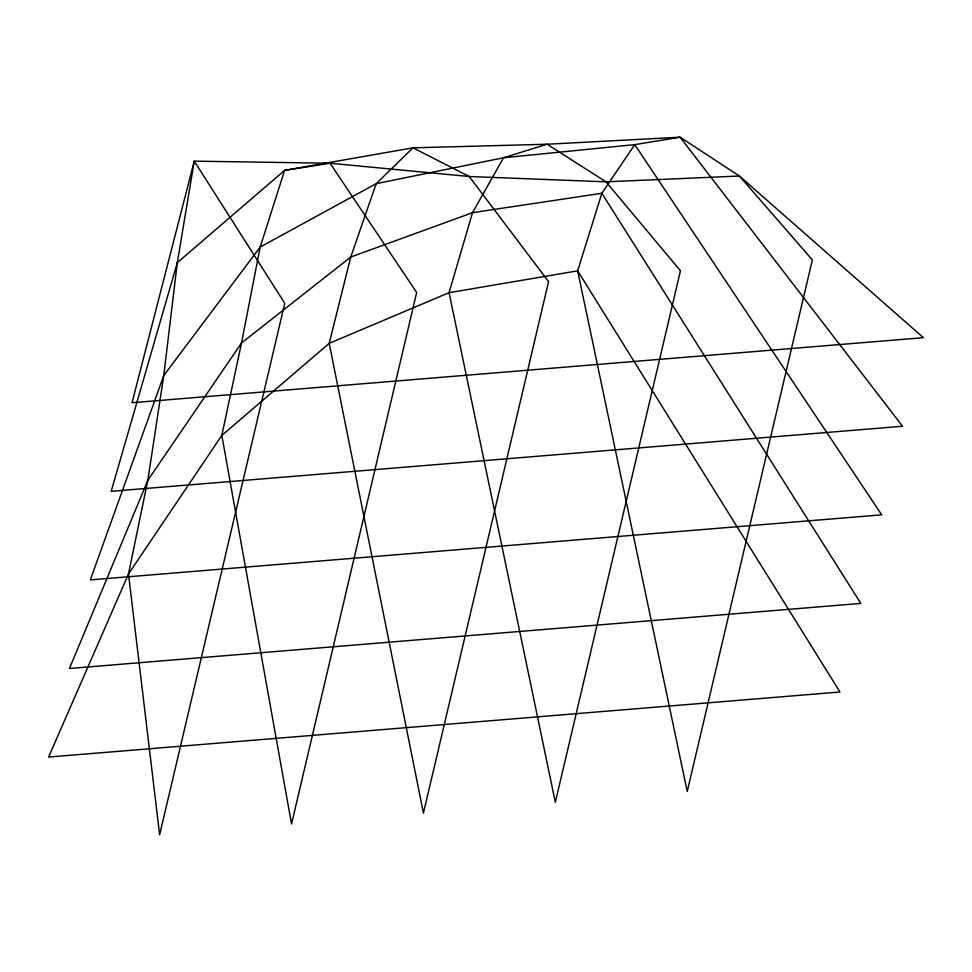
<?xml version="1.0" encoding="UTF-8"?>
<svg xmlns="http://www.w3.org/2000/svg" width="972" height="972" viewBox="0 0 972 972"><rect width="100%" height="100%" fill="white"/><g stroke="black" fill="none" stroke-linecap="round" stroke-linejoin="round"><path stroke-width="1.46" d="M177.305 262.659L163.77 375.508L147.817 480.314L128.486 573.978L48.6 757.067L839.978 692.003L577.66 270.848L601.838 193.282L634.752 144.634L680.108 137.198L739.425 176.029L923.4 337.673L132.022 402.736L194.254 161.145L330.055 163.235L469.233 176.515L606.006 181.825L739.425 176.029L812.361 259.925L687.228 791.427L577.66 270.848L449.064 292.669L329.204 343.347L221.823 435.42L128.486 573.978L159.639 834.802L284.772 303.3L194.254 161.145L177.305 262.659L111.173 491.322L902.538 426.246L680.108 137.198L547.066 144.245L412.978 147.829L284.614 170.367L177.305 262.659M260.168 247.07L241.518 342.958L221.823 435.42L291.539 823.964L416.672 292.463L330.055 163.235L284.614 170.367L260.168 247.07L163.77 375.508L90.311 579.895L881.689 514.832L634.752 144.634L503.545 157.756L376.188 183.659L260.168 247.07M548.572 281.613L423.428 813.114L329.204 343.347L350.746 257.045L376.188 183.659L412.978 147.829L469.233 176.515L548.572 281.613M680.461 270.775L555.328 802.277L449.064 292.669L472.526 212.674L503.545 157.756L547.066 144.245L606.006 181.825L680.461 270.775M147.817 480.314L69.462 668.481L860.828 603.418L601.838 193.282L472.526 212.674L350.746 257.045L241.518 342.958L147.817 480.314"/></g></svg>
